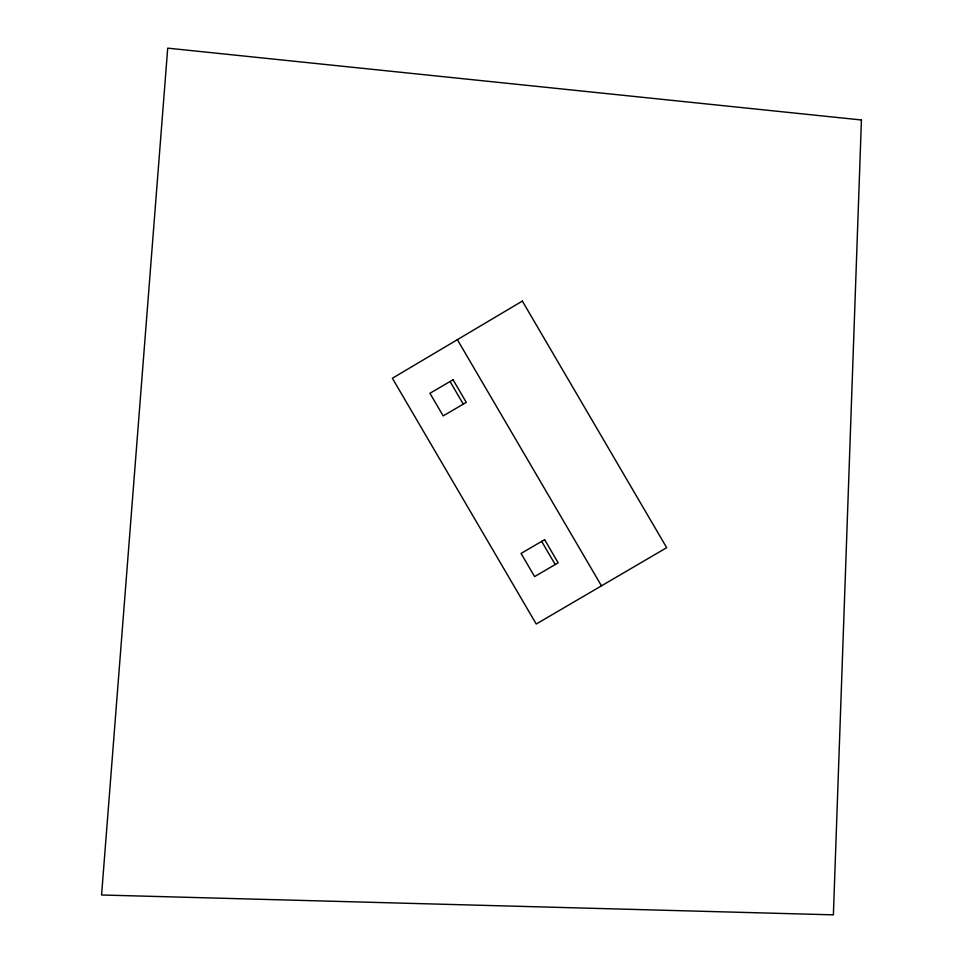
<?xml version="1.0" encoding="UTF-8"?>
<svg xmlns="http://www.w3.org/2000/svg" width="963" height="963" viewBox="0 0 963 963"><rect width="100%" height="100%" fill="white"/><g stroke="black" fill="none" stroke-linecap="round" stroke-linejoin="round"><path stroke-width="1.44" d="M457.365 339.662L601.466 585.841M450.058 381.504L463.287 404.123M541.651 541.387L555.206 564.535M861.428 119.978L833.38 914.85L101.572 894.988L167.718 48.15L861.428 119.978M522.355 301.082L392.386 378.254L536.235 624.024L666.685 547.67L522.355 301.082M453.055 379.759L429.943 393.277L443.185 415.896L466.285 402.365L453.055 379.759M544.601 539.665L521.055 553.436L534.609 576.596L558.155 562.813L544.601 539.665"/></g></svg>
